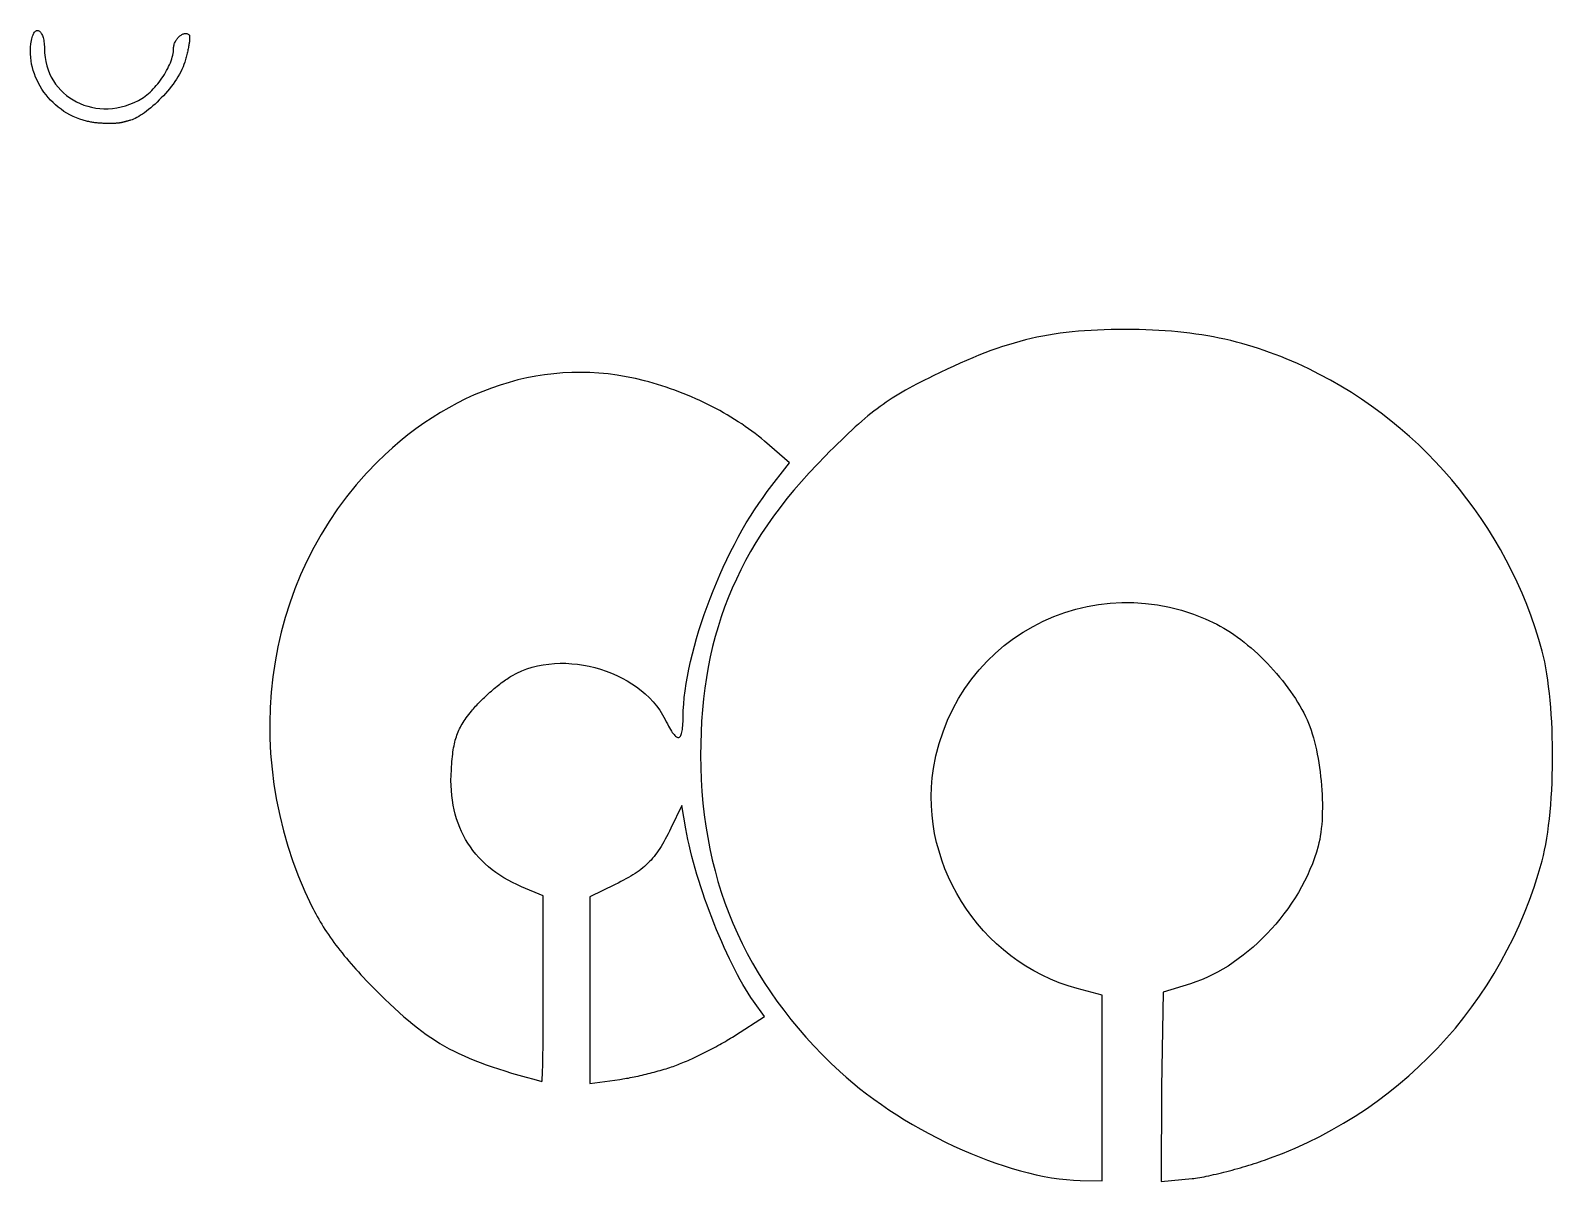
# Model space of a CAD drawing. Extents: x 24.5 to 116.8, y 32.7 to 74.9.
# Drawn here: x 88.13 to 116.82, y 32.7 to 54.41 of the extents above; entities that cross this region are included whole.
import ezdxf

# ---------------------------------------------------------------- set-up
doc = ezdxf.new("R2010")
doc.units = 0
doc.layers.add('LAYER_1', color=7, linetype='CONTINUOUS')

msp = doc.modelspace()

# ---------------------------------------------------------------- linework, layer by layer
at = {"layer": 'LAYER_1', "color": 7}
for p, q in [((88.145, 54.221), (88.151, 54.251)), ((88.151, 54.251), (88.158, 54.278)), ((88.158, 54.278), (88.166, 54.303)), ((88.166, 54.303), (88.174, 54.325)), ((88.174, 54.325), (88.183, 54.344)), ((88.183, 54.344), (88.192, 54.361)), ((88.192, 54.361), (88.201, 54.375)), ((88.201, 54.375), (88.211, 54.387)), ((88.211, 54.387), (88.221, 54.396)), ((88.221, 54.396), (88.232, 54.403)), ((88.232, 54.403), (88.242, 54.408)), ((88.242, 54.408), (88.253, 54.411)), ((88.253, 54.411), (88.263, 54.411)), ((88.263, 54.411), (88.274, 54.409)), ((88.274, 54.409), (88.284, 54.405)), ((88.284, 54.405), (88.295, 54.398)), ((88.295, 54.398), (88.305, 54.39)), ((88.305, 54.39), (88.315, 54.379)), ((88.315, 54.379), (88.324, 54.367)), ((88.324, 54.367), (88.333, 54.352)), ((88.333, 54.352), (88.342, 54.336)), ((88.342, 54.336), (88.35, 54.318)), ((88.35, 54.318), (88.357, 54.297)), ((88.357, 54.297), (88.364, 54.275)), ((88.364, 54.275), (88.37, 54.251)), ((88.37, 54.251), (88.375, 54.226)), ((90.876, 54.233), (90.886, 54.246)), ((90.886, 54.246), (90.896, 54.26)), ((90.896, 54.26), (90.906, 54.272)), ((90.906, 54.272), (90.918, 54.284)), ((90.918, 54.284), (90.929, 54.296)), ((90.929, 54.296), (90.941, 54.306)), ((90.941, 54.306), (90.953, 54.315)), ((90.953, 54.315), (90.965, 54.324)), ((90.965, 54.324), (90.978, 54.332)), ((90.978, 54.332), (90.99, 54.338)), ((90.99, 54.338), (91.003, 54.344)), ((91.003, 54.344), (91.015, 54.348)), ((91.015, 54.348), (91.028, 54.351)), ((91.028, 54.351), (91.04, 54.353)), ((91.04, 54.353), (91.052, 54.354)), ((91.052, 54.354), (91.064, 54.353)), ((91.064, 54.353), (91.075, 54.351)), ((91.075, 54.351), (91.086, 54.348)), ((91.086, 54.348), (91.097, 54.343)), ((91.097, 54.343), (91.107, 54.336)), ((91.107, 54.336), (91.116, 54.328)), ((91.116, 54.328), (91.119, 54.324)), ((91.119, 54.324), (91.121, 54.319)), ((91.121, 54.319), (91.123, 54.313)), ((91.123, 54.313), (91.125, 54.306)), ((91.126, 54.241), (91.124, 54.227)), ((91.125, 54.306), (91.126, 54.298)), ((91.126, 54.298), (91.126, 54.289)), ((91.126, 54.289), (91.127, 54.278)), ((91.127, 54.267), (91.126, 54.255)), ((91.126, 54.255), (91.126, 54.241)), ((91.127, 54.278), (91.127, 54.267)), ((88.125, 54.03), (88.128, 54.094)), ((88.126, 53.967), (88.125, 54.03)), ((88.13, 53.903), (88.126, 53.967)), ((88.128, 54.094), (88.135, 54.158)), ((88.135, 54.158), (88.145, 54.221)), ((88.375, 54.226), (88.38, 54.198)), ((88.38, 54.198), (88.383, 54.169)), ((88.383, 54.169), (88.386, 54.139)), ((88.386, 54.139), (88.388, 54.106)), ((88.388, 54.106), (88.388, 54.072)), ((88.388, 54.072), (88.391, 53.986)), ((88.391, 53.986), (88.4, 53.903)), ((90.808, 53.943), (90.815, 53.976)), ((90.815, 53.976), (90.82, 54.009)), ((90.82, 54.009), (90.823, 54.041)), ((90.823, 54.041), (90.824, 54.072)), ((90.824, 54.072), (90.825, 54.089)), ((90.825, 54.089), (90.827, 54.106)), ((90.827, 54.106), (90.83, 54.123)), ((90.83, 54.123), (90.833, 54.14)), ((90.833, 54.14), (90.838, 54.156)), ((90.838, 54.156), (90.844, 54.172)), ((90.844, 54.172), (90.851, 54.188)), ((90.851, 54.188), (90.859, 54.203)), ((90.859, 54.203), (90.867, 54.218)), ((90.867, 54.218), (90.876, 54.233)), ((91.074, 53.956), (91.068, 53.933)), ((91.079, 53.979), (91.074, 53.956)), ((91.084, 54.001), (91.079, 53.979)), ((91.09, 54.023), (91.084, 54.001)), ((91.094, 54.045), (91.09, 54.023)), ((91.099, 54.066), (91.094, 54.045)), ((91.103, 54.086), (91.099, 54.066)), ((91.107, 54.106), (91.103, 54.086)), ((91.11, 54.126), (91.107, 54.106)), ((91.113, 54.144), (91.11, 54.126)), ((91.116, 54.163), (91.113, 54.144)), ((91.119, 54.18), (91.116, 54.163)), ((91.121, 54.196), (91.119, 54.18)), ((91.123, 54.212), (91.121, 54.196)), ((91.124, 54.227), (91.123, 54.212)), ((88.137, 53.84), (88.13, 53.903)), ((88.148, 53.777), (88.137, 53.84)), ((88.162, 53.714), (88.148, 53.777)), ((88.179, 53.653), (88.162, 53.714)), ((88.4, 53.903), (88.414, 53.822)), ((88.414, 53.822), (88.433, 53.744)), ((88.433, 53.744), (88.457, 53.669)), ((88.457, 53.669), (88.486, 53.597)), ((90.693, 53.654), (90.713, 53.691)), ((90.713, 53.691), (90.731, 53.728)), ((90.731, 53.728), (90.748, 53.764)), ((90.748, 53.764), (90.763, 53.801)), ((90.763, 53.801), (90.777, 53.837)), ((90.777, 53.837), (90.789, 53.873)), ((90.789, 53.873), (90.799, 53.908)), ((90.799, 53.908), (90.808, 53.943)), ((90.981, 53.677), (90.959, 53.63)), ((91.002, 53.723), (90.981, 53.677)), ((91.019, 53.768), (91.002, 53.723)), ((91.034, 53.813), (91.019, 53.768)), ((91.041, 53.837), (91.034, 53.813)), ((91.048, 53.862), (91.041, 53.837)), ((91.055, 53.886), (91.048, 53.862)), ((91.061, 53.909), (91.055, 53.886)), ((91.068, 53.933), (91.061, 53.909)), ((88.2, 53.592), (88.179, 53.653)), ((88.223, 53.532), (88.2, 53.592)), ((88.249, 53.472), (88.223, 53.532)), ((88.278, 53.415), (88.249, 53.472)), ((88.309, 53.358), (88.278, 53.415)), ((88.486, 53.597), (88.519, 53.528)), ((88.519, 53.528), (88.557, 53.462)), ((88.557, 53.462), (88.6, 53.4)), ((88.6, 53.4), (88.646, 53.34)), ((90.497, 53.371), (90.525, 53.404)), ((90.525, 53.404), (90.552, 53.438)), ((90.552, 53.438), (90.578, 53.473)), ((90.578, 53.473), (90.603, 53.508)), ((90.603, 53.508), (90.627, 53.544)), ((90.627, 53.544), (90.65, 53.58)), ((90.65, 53.58), (90.672, 53.617)), ((90.672, 53.617), (90.693, 53.654)), ((90.814, 53.4), (90.78, 53.354)), ((90.846, 53.445), (90.814, 53.4)), ((90.877, 53.491), (90.846, 53.445)), ((90.906, 53.538), (90.877, 53.491)), ((90.934, 53.584), (90.906, 53.538)), ((90.959, 53.63), (90.934, 53.584)), ((88.343, 53.302), (88.309, 53.358)), ((88.38, 53.248), (88.343, 53.302)), ((88.42, 53.196), (88.38, 53.248)), ((88.461, 53.146), (88.42, 53.196)), ((88.505, 53.097), (88.461, 53.146)), ((88.551, 53.05), (88.505, 53.097)), ((88.646, 53.34), (88.696, 53.285)), ((88.696, 53.285), (88.749, 53.233)), ((88.749, 53.233), (88.806, 53.184)), ((88.806, 53.184), (88.866, 53.14)), ((88.866, 53.14), (88.928, 53.1)), ((88.928, 53.1), (88.994, 53.063)), ((90.163, 53.09), (90.195, 53.107)), ((90.195, 53.107), (90.226, 53.126)), ((90.226, 53.126), (90.257, 53.147)), ((90.257, 53.147), (90.289, 53.17)), ((90.289, 53.17), (90.32, 53.195)), ((90.32, 53.195), (90.35, 53.221)), ((90.35, 53.221), (90.381, 53.248)), ((90.381, 53.248), (90.411, 53.277)), ((90.411, 53.277), (90.44, 53.307)), ((90.44, 53.307), (90.469, 53.338)), ((90.469, 53.338), (90.497, 53.371)), ((90.553, 53.099), (90.514, 53.06)), ((90.593, 53.139), (90.553, 53.099)), ((90.632, 53.18), (90.593, 53.139)), ((90.67, 53.222), (90.632, 53.18)), ((90.708, 53.266), (90.67, 53.222)), ((90.744, 53.31), (90.708, 53.266)), ((90.78, 53.354), (90.744, 53.31)), ((88.6, 53.005), (88.551, 53.05)), ((88.65, 52.963), (88.6, 53.005)), ((88.703, 52.923), (88.65, 52.963)), ((88.757, 52.885), (88.703, 52.923)), ((88.813, 52.85), (88.757, 52.885)), ((88.871, 52.817), (88.813, 52.85)), ((88.931, 52.788), (88.871, 52.817)), ((88.994, 53.063), (89.062, 53.031)), ((89.062, 53.031), (89.132, 53.004)), ((89.132, 53.004), (89.205, 52.98)), ((89.205, 52.98), (89.279, 52.962)), ((89.279, 52.962), (89.355, 52.948)), ((89.355, 52.948), (89.433, 52.938)), ((89.433, 52.938), (89.512, 52.934)), ((89.512, 52.934), (89.592, 52.935)), ((89.592, 52.935), (89.672, 52.94)), ((89.672, 52.94), (89.754, 52.952)), ((89.754, 52.952), (89.836, 52.968)), ((89.836, 52.968), (89.918, 52.99)), ((89.918, 52.99), (90, 53.018)), ((90, 53.018), (90.082, 53.051)), ((90.082, 53.051), (90.163, 53.09)), ((90.202, 52.81), (90.167, 52.788)), ((90.239, 52.834), (90.202, 52.81)), ((90.277, 52.86), (90.239, 52.834)), ((90.315, 52.889), (90.277, 52.86)), ((90.354, 52.92), (90.315, 52.889)), ((90.394, 52.952), (90.354, 52.92)), ((90.434, 52.986), (90.394, 52.952)), ((90.474, 53.022), (90.434, 52.986)), ((90.514, 53.06), (90.474, 53.022)), ((88.992, 52.761), (88.931, 52.788)), ((89.054, 52.737), (88.992, 52.761)), ((89.118, 52.717), (89.054, 52.737)), ((89.184, 52.699), (89.118, 52.717)), ((89.184, 52.7), (89.184, 52.7)), ((89.184, 52.7), (89.184, 52.699)), ((89.203, 52.695), (89.184, 52.7)), ((89.223, 52.691), (89.203, 52.695)), ((89.243, 52.687), (89.223, 52.691)), ((89.263, 52.683), (89.243, 52.687)), ((89.283, 52.68), (89.263, 52.683)), ((89.303, 52.677), (89.283, 52.68)), ((89.323, 52.674), (89.303, 52.677)), ((89.342, 52.671), (89.323, 52.674)), ((89.362, 52.669), (89.342, 52.671)), ((89.382, 52.667), (89.362, 52.669)), ((89.401, 52.665), (89.382, 52.667)), ((89.42, 52.663), (89.401, 52.665)), ((89.439, 52.661), (89.42, 52.663)), ((89.458, 52.66), (89.439, 52.661)), ((89.476, 52.659), (89.458, 52.66)), ((89.494, 52.658), (89.476, 52.659)), ((89.512, 52.657), (89.494, 52.658)), ((89.529, 52.656), (89.512, 52.657)), ((89.545, 52.656), (89.529, 52.656)), ((89.562, 52.655), (89.545, 52.656)), ((89.577, 52.655), (89.562, 52.655)), ((89.593, 52.655), (89.577, 52.655)), ((89.607, 52.655), (89.593, 52.655)), ((89.621, 52.655), (89.607, 52.655)), ((89.634, 52.655), (89.621, 52.655)), ((89.647, 52.655), (89.634, 52.655)), ((89.659, 52.655), (89.647, 52.655)), ((89.67, 52.655), (89.659, 52.655)), ((89.68, 52.656), (89.67, 52.655)), ((89.69, 52.656), (89.68, 52.656)), ((89.698, 52.657), (89.69, 52.656)), ((89.713, 52.658), (89.698, 52.657)), ((89.726, 52.658), (89.713, 52.658)), ((89.739, 52.659), (89.726, 52.658)), ((89.751, 52.661), (89.739, 52.659)), ((89.763, 52.662), (89.751, 52.661)), ((89.774, 52.663), (89.763, 52.662)), ((89.785, 52.664), (89.774, 52.663)), ((89.795, 52.665), (89.785, 52.664)), ((89.805, 52.667), (89.795, 52.665)), ((89.815, 52.668), (89.805, 52.667)), ((89.824, 52.67), (89.815, 52.668)), ((89.833, 52.671), (89.824, 52.67)), ((89.841, 52.673), (89.833, 52.671)), ((89.85, 52.675), (89.841, 52.673)), ((89.858, 52.677), (89.85, 52.675)), ((89.867, 52.678), (89.858, 52.677)), ((89.875, 52.68), (89.867, 52.678)), ((89.883, 52.682), (89.875, 52.68)), ((89.892, 52.685), (89.883, 52.682)), ((89.9, 52.687), (89.892, 52.685)), ((89.909, 52.689), (89.9, 52.687)), ((89.917, 52.691), (89.909, 52.689)), ((89.927, 52.694), (89.917, 52.691)), ((89.936, 52.697), (89.927, 52.694)), ((89.945, 52.699), (89.936, 52.697)), ((89.955, 52.702), (89.945, 52.699)), ((89.966, 52.705), (89.955, 52.702)), ((89.977, 52.708), (89.966, 52.705)), ((89.988, 52.711), (89.977, 52.708)), ((90, 52.714), (89.988, 52.711)), ((90.012, 52.718), (90, 52.714)), ((90.04, 52.726), (90.012, 52.718)), ((90.069, 52.737), (90.04, 52.726)), ((90.1, 52.751), (90.069, 52.737)), ((90.133, 52.768), (90.1, 52.751)), ((90.167, 52.788), (90.133, 52.768))]:
    msp.add_line(p, q, dxfattribs=at)
at = {"layer": 'LAYER_1', "color": 4}
for p, q in [((106.671, 48.516), (106.563, 48.483)), ((106.779, 48.546), (106.671, 48.516)), ((106.886, 48.574), (106.779, 48.546)), ((106.994, 48.6), (106.886, 48.574)), ((107.101, 48.624), (106.994, 48.6)), ((107.21, 48.646), (107.101, 48.624)), ((107.319, 48.666), (107.21, 48.646)), ((107.428, 48.684), (107.319, 48.666)), ((107.539, 48.7), (107.428, 48.684)), ((107.652, 48.714), (107.539, 48.7)), ((107.766, 48.727), (107.652, 48.714)), ((107.882, 48.738), (107.766, 48.727)), ((108, 48.747), (107.882, 48.738)), ((108.121, 48.754), (108, 48.747)), ((108.244, 48.761), (108.121, 48.754)), ((108.37, 48.765), (108.244, 48.761)), ((108.5, 48.769), (108.37, 48.765)), ((108.632, 48.77), (108.5, 48.769)), ((108.768, 48.771), (108.632, 48.77)), ((108.899, 48.771), (108.768, 48.771)), ((109.027, 48.769), (108.899, 48.771)), ((109.153, 48.765), (109.027, 48.769)), ((109.278, 48.76), (109.153, 48.765)), ((109.4, 48.754), (109.278, 48.76)), ((109.52, 48.747), (109.4, 48.754)), ((109.639, 48.737), (109.52, 48.747)), ((109.756, 48.727), (109.639, 48.737)), ((109.872, 48.715), (109.756, 48.727)), ((109.986, 48.701), (109.872, 48.715)), ((110.099, 48.686), (109.986, 48.701)), ((110.211, 48.669), (110.099, 48.686)), ((110.322, 48.651), (110.211, 48.669)), ((110.431, 48.631), (110.322, 48.651)), ((110.54, 48.61), (110.431, 48.631)), ((110.647, 48.587), (110.54, 48.61)), ((110.754, 48.562), (110.647, 48.587)), ((110.861, 48.535), (110.754, 48.562)), ((110.966, 48.507), (110.861, 48.535)), ((111.071, 48.477), (110.966, 48.507)), ((105.893, 48.238), (105.775, 48.188)), ((106.008, 48.285), (105.893, 48.238)), ((106.122, 48.33), (106.008, 48.285)), ((106.234, 48.372), (106.122, 48.33)), ((106.345, 48.411), (106.234, 48.372)), ((106.455, 48.449), (106.345, 48.411)), ((106.563, 48.483), (106.455, 48.449)), ((111.176, 48.445), (111.071, 48.477)), ((111.281, 48.412), (111.176, 48.445)), ((111.385, 48.377), (111.281, 48.412)), ((111.489, 48.34), (111.385, 48.377)), ((111.594, 48.301), (111.489, 48.34)), ((111.698, 48.26), (111.594, 48.301)), ((111.803, 48.218), (111.698, 48.26)), ((111.907, 48.173), (111.803, 48.218)), ((97.99, 47.937), (97.82, 47.917)), ((98.16, 47.952), (97.99, 47.937)), ((98.331, 47.96), (98.16, 47.952)), ((98.502, 47.962), (98.331, 47.96)), ((98.673, 47.958), (98.502, 47.962)), ((98.844, 47.948), (98.673, 47.958)), ((99.016, 47.932), (98.844, 47.948)), ((99.187, 47.91), (99.016, 47.932)), ((105.279, 47.961), (105.147, 47.897)), ((105.407, 48.022), (105.279, 47.961)), ((105.533, 48.08), (105.407, 48.022)), ((105.655, 48.135), (105.533, 48.08)), ((105.775, 48.188), (105.655, 48.135)), ((112.013, 48.127), (111.907, 48.173)), ((112.118, 48.078), (112.013, 48.127)), ((112.225, 48.028), (112.118, 48.078)), ((112.431, 47.925), (112.225, 48.028)), ((112.633, 47.817), (112.431, 47.925)), ((96.817, 47.667), (96.653, 47.605)), ((96.982, 47.724), (96.817, 47.667)), ((97.148, 47.774), (96.982, 47.724)), ((97.315, 47.819), (97.148, 47.774)), ((97.482, 47.857), (97.315, 47.819)), ((97.651, 47.89), (97.482, 47.857)), ((97.82, 47.917), (97.651, 47.89)), ((99.359, 47.881), (99.187, 47.91)), ((99.53, 47.846), (99.359, 47.881)), ((99.701, 47.804), (99.53, 47.846)), ((99.783, 47.782), (99.701, 47.804)), ((99.865, 47.759), (99.783, 47.782)), ((99.947, 47.735), (99.865, 47.759)), ((100.029, 47.709), (99.947, 47.735)), ((100.11, 47.682), (100.029, 47.709)), ((100.191, 47.654), (100.11, 47.682)), ((100.272, 47.625), (100.191, 47.654)), ((104.691, 47.662), (104.624, 47.625)), ((104.76, 47.7), (104.691, 47.662)), ((104.832, 47.738), (104.76, 47.7)), ((104.906, 47.776), (104.832, 47.738)), ((104.983, 47.815), (104.906, 47.776)), ((105.064, 47.856), (104.983, 47.815)), ((105.147, 47.897), (105.064, 47.856)), ((112.833, 47.702), (112.633, 47.817)), ((113.029, 47.583), (112.833, 47.702)), ((96.169, 47.383), (96.011, 47.297)), ((96.329, 47.462), (96.169, 47.383)), ((96.491, 47.537), (96.329, 47.462)), ((96.653, 47.605), (96.491, 47.537)), ((100.352, 47.595), (100.272, 47.625)), ((100.432, 47.564), (100.352, 47.595)), ((100.511, 47.532), (100.432, 47.564)), ((100.59, 47.499), (100.511, 47.532)), ((100.668, 47.465), (100.59, 47.499)), ((100.745, 47.43), (100.668, 47.465)), ((100.822, 47.394), (100.745, 47.43)), ((100.898, 47.357), (100.822, 47.394)), ((100.973, 47.319), (100.898, 47.357)), ((104.2, 47.358), (104.143, 47.317)), ((104.257, 47.398), (104.2, 47.358)), ((104.315, 47.437), (104.257, 47.398)), ((104.374, 47.475), (104.315, 47.437)), ((104.435, 47.513), (104.374, 47.475)), ((104.496, 47.551), (104.435, 47.513)), ((104.559, 47.588), (104.496, 47.551)), ((104.624, 47.625), (104.559, 47.588)), ((113.221, 47.458), (113.029, 47.583)), ((113.409, 47.327), (113.221, 47.458)), ((95.699, 47.108), (95.545, 47.005)), ((95.854, 47.205), (95.699, 47.108)), ((96.011, 47.297), (95.854, 47.205)), ((101.047, 47.281), (100.973, 47.319)), ((101.12, 47.242), (101.047, 47.281)), ((101.192, 47.201), (101.12, 47.242)), ((101.263, 47.16), (101.192, 47.201)), ((101.333, 47.119), (101.263, 47.16)), ((101.402, 47.076), (101.333, 47.119)), ((101.47, 47.033), (101.402, 47.076)), ((103.857, 47.091), (103.798, 47.041)), ((103.915, 47.14), (103.857, 47.091)), ((103.972, 47.187), (103.915, 47.14)), ((104.029, 47.232), (103.972, 47.187)), ((104.086, 47.275), (104.029, 47.232)), ((104.143, 47.317), (104.086, 47.275)), ((113.594, 47.192), (113.409, 47.327)), ((113.775, 47.051), (113.594, 47.192)), ((95.243, 46.782), (95.095, 46.663)), ((95.393, 46.897), (95.243, 46.782)), ((95.545, 47.005), (95.393, 46.897)), ((101.536, 46.99), (101.47, 47.033)), ((101.602, 46.945), (101.536, 46.99)), ((101.666, 46.9), (101.602, 46.945)), ((101.728, 46.855), (101.666, 46.9)), ((101.789, 46.808), (101.728, 46.855)), ((101.849, 46.762), (101.789, 46.808)), ((103.549, 46.815), (103.483, 46.752)), ((103.614, 46.875), (103.549, 46.815)), ((103.676, 46.933), (103.614, 46.875)), ((103.738, 46.988), (103.676, 46.933)), ((103.798, 47.041), (103.738, 46.988)), ((113.951, 46.906), (113.775, 47.051)), ((114.124, 46.756), (113.951, 46.906)), ((94.949, 46.537), (94.805, 46.406)), ((95.095, 46.663), (94.949, 46.537)), ((101.907, 46.714), (101.849, 46.762)), ((101.963, 46.667), (101.907, 46.714)), ((102.436, 46.259), (101.963, 46.667)), ((103.269, 46.544), (103.193, 46.468)), ((103.343, 46.617), (103.269, 46.544)), ((103.414, 46.686), (103.343, 46.617)), ((103.483, 46.752), (103.414, 46.686)), ((114.293, 46.601), (114.124, 46.756)), ((114.457, 46.441), (114.293, 46.601)), ((94.664, 46.269), (94.461, 46.06)), ((94.805, 46.406), (94.664, 46.269)), ((102.018, 45.715), (102.436, 46.259)), ((102.956, 46.228), (102.806, 46.067)), ((103.113, 46.388), (102.956, 46.228)), ((103.193, 46.468), (103.113, 46.388)), ((114.616, 46.278), (114.457, 46.441)), ((114.772, 46.109), (114.616, 46.278)), ((94.461, 46.06), (94.269, 45.842)), ((102.806, 46.067), (102.66, 45.905)), ((114.922, 45.937), (114.772, 46.109)), ((115.068, 45.76), (114.922, 45.937)), ((94.269, 45.842), (94.087, 45.618)), ((101.937, 45.606), (102.018, 45.715)), ((102.521, 45.743), (102.388, 45.581)), ((102.66, 45.905), (102.521, 45.743)), ((115.209, 45.58), (115.068, 45.76)), ((93.916, 45.387), (93.755, 45.15)), ((94.087, 45.618), (93.916, 45.387)), ((101.698, 45.25), (101.777, 45.373)), ((101.777, 45.373), (101.856, 45.492)), ((101.856, 45.492), (101.937, 45.606)), ((102.26, 45.417), (102.137, 45.253)), ((102.388, 45.581), (102.26, 45.417)), ((115.345, 45.396), (115.209, 45.58)), ((115.477, 45.208), (115.345, 45.396)), ((93.755, 45.15), (93.605, 44.907)), ((101.544, 44.991), (101.621, 45.123)), ((101.621, 45.123), (101.698, 45.25)), ((102.02, 45.087), (101.909, 44.921)), ((102.137, 45.253), (102.02, 45.087)), ((115.603, 45.016), (115.477, 45.208)), ((93.605, 44.907), (93.466, 44.658)), ((101.397, 44.719), (101.47, 44.857)), ((101.47, 44.857), (101.544, 44.991)), ((101.909, 44.921), (101.803, 44.753)), ((115.724, 44.821), (115.603, 45.016)), ((115.839, 44.622), (115.724, 44.821)), ((93.466, 44.658), (93.337, 44.403)), ((101.255, 44.436), (101.325, 44.578)), ((101.325, 44.578), (101.397, 44.719)), ((101.703, 44.583), (101.608, 44.413)), ((101.803, 44.753), (101.703, 44.583)), ((115.95, 44.421), (115.839, 44.622)), ((93.337, 44.403), (93.218, 44.144)), ((101.122, 44.144), (101.188, 44.29)), ((101.188, 44.29), (101.255, 44.436)), ((101.518, 44.24), (101.434, 44.066)), ((101.608, 44.413), (101.518, 44.24)), ((116.054, 44.216), (115.95, 44.421)), ((116.154, 44.008), (116.054, 44.216)), ((93.218, 44.144), (93.111, 43.88)), ((100.997, 43.846), (101.058, 43.995)), ((101.058, 43.995), (101.122, 44.144)), ((101.434, 44.066), (101.354, 43.891)), ((116.247, 43.797), (116.154, 44.008)), ((93.111, 43.88), (93.014, 43.612)), ((100.882, 43.546), (100.938, 43.696)), ((100.938, 43.696), (100.997, 43.846)), ((101.28, 43.713), (101.211, 43.533)), ((101.354, 43.891), (101.28, 43.713)), ((108.482, 43.612), (108.704, 43.624)), ((108.704, 43.624), (108.927, 43.622)), ((108.927, 43.622), (109.151, 43.607)), ((116.335, 43.583), (116.247, 43.797)), ((92.929, 43.34), (92.854, 43.064)), ((93.014, 43.612), (92.929, 43.34)), ((100.778, 43.245), (100.828, 43.395)), ((100.828, 43.395), (100.882, 43.546)), ((101.148, 43.351), (101.089, 43.167)), ((101.211, 43.533), (101.148, 43.351)), ((107.221, 43.272), (107.421, 43.359)), ((107.421, 43.359), (107.625, 43.435)), ((107.625, 43.435), (107.834, 43.498)), ((107.834, 43.498), (108.047, 43.549)), ((108.047, 43.549), (108.263, 43.587)), ((108.263, 43.587), (108.482, 43.612)), ((109.151, 43.607), (109.376, 43.578)), ((109.376, 43.578), (109.602, 43.534)), ((109.602, 43.534), (109.827, 43.476)), ((109.827, 43.476), (110.051, 43.403)), ((110.051, 43.403), (110.274, 43.315)), ((116.417, 43.367), (116.335, 43.583)), ((116.493, 43.148), (116.417, 43.367)), ((92.854, 43.064), (92.79, 42.786)), ((100.685, 42.947), (100.73, 43.095)), ((100.73, 43.095), (100.778, 43.245)), ((101.089, 43.167), (101.035, 42.98)), ((106.659, 42.942), (106.84, 43.063)), ((106.84, 43.063), (107.028, 43.173)), ((107.028, 43.173), (107.221, 43.272)), ((110.274, 43.315), (110.494, 43.212)), ((110.494, 43.212), (110.558, 43.178)), ((110.558, 43.178), (110.622, 43.142)), ((110.622, 43.142), (110.686, 43.103)), ((110.686, 43.103), (110.751, 43.062)), ((110.751, 43.062), (110.816, 43.018)), ((116.563, 42.927), (116.493, 43.148)), ((92.79, 42.786), (92.737, 42.504)), ((100.605, 42.653), (100.643, 42.799)), ((100.643, 42.799), (100.685, 42.947)), ((100.986, 42.791), (100.942, 42.599)), ((101.035, 42.98), (100.986, 42.791)), ((106.319, 42.668), (106.485, 42.811)), ((106.485, 42.811), (106.659, 42.942)), ((110.816, 43.018), (110.88, 42.972)), ((110.88, 42.972), (110.945, 42.924)), ((110.945, 42.924), (111.01, 42.873)), ((111.01, 42.873), (111.074, 42.821)), ((111.074, 42.821), (111.138, 42.767)), ((111.138, 42.767), (111.201, 42.711)), ((116.627, 42.703), (116.563, 42.927)), ((92.737, 42.504), (92.695, 42.22)), ((97.897, 42.463), (98.004, 42.473)), ((98.004, 42.473), (98.112, 42.477)), ((98.112, 42.477), (98.221, 42.476)), ((98.221, 42.476), (98.331, 42.469)), ((100.539, 42.368), (100.57, 42.509)), ((100.57, 42.509), (100.605, 42.653)), ((100.942, 42.599), (100.903, 42.405)), ((106.012, 42.354), (106.161, 42.516)), ((106.161, 42.516), (106.319, 42.668)), ((111.201, 42.711), (111.264, 42.653)), ((111.264, 42.653), (111.326, 42.594)), ((111.326, 42.594), (111.387, 42.534)), ((111.387, 42.534), (111.447, 42.472)), ((111.447, 42.472), (111.506, 42.41)), ((116.651, 42.606), (116.627, 42.703)), ((116.674, 42.502), (116.651, 42.606)), ((116.695, 42.394), (116.674, 42.502)), ((92.695, 42.22), (92.664, 41.933)), ((97.106, 42.18), (97.131, 42.197)), ((97.131, 42.197), (97.156, 42.213)), ((97.156, 42.213), (97.179, 42.228)), ((97.179, 42.228), (97.202, 42.241)), ((97.202, 42.241), (97.293, 42.291)), ((97.293, 42.291), (97.387, 42.334)), ((97.387, 42.334), (97.484, 42.371)), ((97.484, 42.371), (97.584, 42.403)), ((97.584, 42.403), (97.686, 42.428)), ((97.686, 42.428), (97.791, 42.449)), ((97.791, 42.449), (97.897, 42.463)), ((98.331, 42.469), (98.44, 42.458)), ((98.44, 42.458), (98.55, 42.442)), ((98.55, 42.442), (98.658, 42.421)), ((98.658, 42.421), (98.766, 42.395)), ((98.766, 42.395), (98.872, 42.365)), ((98.872, 42.365), (98.977, 42.33)), ((98.977, 42.33), (99.08, 42.29)), ((99.08, 42.29), (99.181, 42.247)), ((99.181, 42.247), (99.279, 42.199)), ((99.279, 42.199), (99.374, 42.146)), ((100.488, 42.093), (100.511, 42.229)), ((100.511, 42.229), (100.539, 42.368)), ((100.869, 42.207), (100.84, 42.007)), ((100.903, 42.405), (100.869, 42.207)), ((105.872, 42.182), (106.012, 42.354)), ((111.506, 42.41), (111.564, 42.346)), ((111.564, 42.346), (111.621, 42.281)), ((111.621, 42.281), (111.677, 42.215)), ((111.677, 42.215), (111.73, 42.149)), ((116.715, 42.279), (116.695, 42.394)), ((116.733, 42.16), (116.715, 42.279)), ((92.664, 41.933), (92.645, 41.645)), ((96.735, 41.882), (96.762, 41.906)), ((96.762, 41.906), (96.788, 41.93)), ((96.788, 41.93), (96.815, 41.953)), ((96.815, 41.953), (96.842, 41.977)), ((96.842, 41.977), (96.869, 41.999)), ((96.869, 41.999), (96.896, 42.022)), ((96.896, 42.022), (96.923, 42.043)), ((96.923, 42.043), (96.95, 42.065)), ((96.95, 42.065), (96.976, 42.086)), ((96.976, 42.086), (97.003, 42.106)), ((97.003, 42.106), (97.029, 42.126)), ((97.029, 42.126), (97.055, 42.145)), ((97.055, 42.145), (97.081, 42.163)), ((97.081, 42.163), (97.106, 42.18)), ((99.374, 42.146), (99.466, 42.09)), ((99.466, 42.09), (99.554, 42.03)), ((99.554, 42.03), (99.638, 41.966)), ((99.638, 41.966), (99.718, 41.898)), ((100.452, 41.831), (100.468, 41.96)), ((100.468, 41.96), (100.488, 42.093)), ((100.84, 42.007), (100.815, 41.804)), ((105.622, 41.81), (105.742, 42)), ((105.742, 42), (105.872, 42.182)), ((111.73, 42.149), (111.783, 42.082)), ((111.783, 42.082), (111.833, 42.015)), ((111.833, 42.015), (111.882, 41.947)), ((111.882, 41.947), (111.929, 41.88)), ((116.749, 42.037), (116.733, 42.16)), ((116.764, 41.91), (116.749, 42.037)), ((116.777, 41.779), (116.764, 41.91)), ((92.645, 41.645), (92.637, 41.355)), ((96.458, 41.597), (96.477, 41.62)), ((96.477, 41.62), (96.497, 41.643)), ((96.497, 41.643), (96.518, 41.666)), ((96.518, 41.666), (96.54, 41.69)), ((96.54, 41.69), (96.562, 41.713)), ((96.562, 41.713), (96.585, 41.738)), ((96.585, 41.738), (96.609, 41.762)), ((96.609, 41.762), (96.633, 41.786)), ((96.633, 41.786), (96.658, 41.81)), ((96.658, 41.81), (96.683, 41.834)), ((96.683, 41.834), (96.709, 41.858)), ((96.709, 41.858), (96.735, 41.882)), ((99.718, 41.898), (99.794, 41.826)), ((99.794, 41.826), (99.864, 41.751)), ((99.864, 41.751), (99.929, 41.673)), ((99.929, 41.673), (99.989, 41.591)), ((100.433, 41.585), (100.441, 41.706)), ((100.441, 41.706), (100.452, 41.831)), ((100.815, 41.804), (100.795, 41.598)), ((105.513, 41.611), (105.622, 41.81)), ((111.929, 41.88), (111.974, 41.812)), ((111.974, 41.812), (112.017, 41.744)), ((112.017, 41.744), (112.058, 41.676)), ((112.058, 41.676), (112.096, 41.608)), ((116.789, 41.645), (116.777, 41.779)), ((116.798, 41.508), (116.789, 41.645)), ((92.637, 41.355), (92.64, 41.065)), ((96.248, 41.301), (96.265, 41.33)), ((96.265, 41.33), (96.282, 41.359)), ((96.282, 41.359), (96.301, 41.389)), ((96.301, 41.389), (96.321, 41.418)), ((96.321, 41.418), (96.343, 41.448)), ((96.343, 41.448), (96.365, 41.479)), ((96.365, 41.479), (96.388, 41.51)), ((96.388, 41.51), (96.413, 41.542)), ((96.413, 41.542), (96.439, 41.574)), ((96.439, 41.574), (96.458, 41.597)), ((99.989, 41.591), (100.043, 41.505)), ((100.043, 41.505), (100.09, 41.417)), ((100.09, 41.417), (100.112, 41.373)), ((100.112, 41.373), (100.133, 41.332)), ((100.133, 41.332), (100.154, 41.294)), ((100.424, 41.298), (100.427, 41.336)), ((100.427, 41.336), (100.429, 41.377)), ((100.429, 41.377), (100.43, 41.422)), ((100.43, 41.422), (100.431, 41.469)), ((100.431, 41.469), (100.433, 41.585)), ((100.779, 41.388), (100.768, 41.175)), ((100.795, 41.598), (100.779, 41.388)), ((105.331, 41.187), (105.416, 41.403)), ((105.416, 41.403), (105.513, 41.611)), ((112.096, 41.608), (112.132, 41.541)), ((112.132, 41.541), (112.165, 41.474)), ((112.165, 41.474), (112.195, 41.408)), ((112.195, 41.408), (112.221, 41.347)), ((112.221, 41.347), (112.246, 41.282)), ((116.806, 41.37), (116.798, 41.508)), ((116.813, 41.229), (116.806, 41.37)), ((92.64, 41.065), (92.654, 40.773)), ((96.135, 41.025), (96.145, 41.058)), ((96.145, 41.058), (96.155, 41.09)), ((96.155, 41.09), (96.166, 41.122)), ((96.166, 41.122), (96.177, 41.153)), ((96.177, 41.153), (96.19, 41.183)), ((96.19, 41.183), (96.203, 41.213)), ((96.203, 41.213), (96.217, 41.242)), ((96.217, 41.242), (96.232, 41.272)), ((96.232, 41.272), (96.248, 41.301)), ((100.154, 41.294), (100.173, 41.26)), ((100.173, 41.26), (100.192, 41.228)), ((100.192, 41.228), (100.21, 41.199)), ((100.21, 41.199), (100.227, 41.174)), ((100.227, 41.174), (100.244, 41.151)), ((100.244, 41.151), (100.26, 41.132)), ((100.26, 41.132), (100.275, 41.115)), ((100.275, 41.115), (100.29, 41.102)), ((100.29, 41.102), (100.303, 41.091)), ((100.303, 41.091), (100.316, 41.084)), ((100.316, 41.084), (100.329, 41.08)), ((100.329, 41.08), (100.34, 41.078)), ((100.34, 41.078), (100.351, 41.08)), ((100.351, 41.08), (100.361, 41.085)), ((100.361, 41.085), (100.371, 41.092)), ((100.371, 41.092), (100.379, 41.103)), ((100.379, 41.103), (100.387, 41.117)), ((100.387, 41.117), (100.395, 41.134)), ((100.395, 41.134), (100.401, 41.153)), ((100.401, 41.153), (100.407, 41.176)), ((100.407, 41.176), (100.413, 41.202)), ((100.413, 41.202), (100.417, 41.231)), ((100.417, 41.231), (100.421, 41.263)), ((100.421, 41.263), (100.424, 41.298)), ((100.768, 41.175), (100.762, 40.958)), ((105.258, 40.962), (105.331, 41.187)), ((112.246, 41.282), (112.269, 41.215)), ((112.269, 41.215), (112.292, 41.145)), ((112.292, 41.145), (112.313, 41.073)), ((112.313, 41.073), (112.333, 40.998)), ((116.818, 41.086), (116.813, 41.229)), ((116.821, 40.943), (116.818, 41.086)), ((92.654, 40.773), (92.68, 40.481)), ((96.081, 40.716), (96.086, 40.76)), ((96.086, 40.76), (96.092, 40.802)), ((96.092, 40.802), (96.098, 40.843)), ((96.098, 40.843), (96.104, 40.882)), ((96.104, 40.882), (96.111, 40.919)), ((96.111, 40.919), (96.119, 40.956)), ((96.119, 40.956), (96.127, 40.991)), ((96.127, 40.991), (96.135, 41.025)), ((100.762, 40.958), (100.76, 40.738)), ((105.198, 40.73), (105.258, 40.962)), ((112.333, 40.998), (112.352, 40.921)), ((112.352, 40.921), (112.37, 40.843)), ((112.37, 40.843), (112.386, 40.762)), ((112.386, 40.762), (112.402, 40.681)), ((116.823, 40.799), (116.821, 40.943)), ((116.823, 40.655), (116.823, 40.799)), ((92.68, 40.481), (92.717, 40.189)), ((96.056, 40.368), (96.061, 40.468)), ((96.061, 40.468), (96.064, 40.522)), ((96.064, 40.522), (96.068, 40.574)), ((96.068, 40.574), (96.072, 40.623)), ((96.072, 40.623), (96.077, 40.671)), ((96.077, 40.671), (96.081, 40.716)), ((100.76, 40.738), (100.763, 40.509)), ((100.763, 40.509), (100.771, 40.282)), ((105.128, 40.315), (105.152, 40.491)), ((105.152, 40.491), (105.198, 40.73)), ((112.402, 40.681), (112.416, 40.598)), ((112.416, 40.598), (112.428, 40.514)), ((112.428, 40.514), (112.44, 40.429)), ((116.818, 40.368), (116.821, 40.511)), ((116.821, 40.511), (116.823, 40.655)), ((92.717, 40.189), (92.765, 39.898)), ((96.054, 40.269), (96.056, 40.368)), ((96.056, 40.172), (96.054, 40.269)), ((100.771, 40.282), (100.785, 40.058)), ((105.114, 40.138), (105.128, 40.315)), ((112.44, 40.429), (112.45, 40.344)), ((112.45, 40.344), (112.459, 40.258)), ((112.459, 40.258), (112.466, 40.172)), ((116.806, 40.085), (116.813, 40.226)), ((116.813, 40.226), (116.818, 40.368)), ((92.765, 39.898), (92.825, 39.606)), ((96.061, 40.077), (96.056, 40.172)), ((96.07, 39.984), (96.061, 40.077)), ((96.081, 39.893), (96.07, 39.984)), ((96.096, 39.803), (96.081, 39.893)), ((100.785, 40.058), (100.804, 39.837)), ((105.108, 39.962), (105.114, 40.138)), ((105.112, 39.787), (105.108, 39.962)), ((112.466, 40.172), (112.473, 40.087)), ((112.473, 40.087), (112.477, 40.002)), ((112.477, 40.002), (112.481, 39.917)), ((112.481, 39.917), (112.483, 39.833)), ((116.788, 39.81), (116.798, 39.946)), ((116.798, 39.946), (116.806, 40.085)), ((92.825, 39.606), (92.897, 39.316)), ((96.114, 39.715), (96.096, 39.803)), ((96.135, 39.629), (96.114, 39.715)), ((96.159, 39.545), (96.135, 39.629)), ((100.409, 39.795), (100.2, 39.366)), ((100.483, 39.356), (100.409, 39.795)), ((100.804, 39.837), (100.829, 39.618)), ((100.829, 39.618), (100.858, 39.403)), ((105.124, 39.613), (105.112, 39.787)), ((105.144, 39.44), (105.124, 39.613)), ((112.482, 39.669), (112.48, 39.589)), ((112.483, 39.751), (112.482, 39.669)), ((112.483, 39.833), (112.483, 39.751)), ((116.763, 39.545), (116.777, 39.676)), ((116.777, 39.676), (116.788, 39.81)), ((92.897, 39.316), (92.98, 39.028)), ((96.187, 39.463), (96.159, 39.545)), ((96.218, 39.383), (96.187, 39.463)), ((96.252, 39.305), (96.218, 39.383)), ((100.2, 39.366), (100.173, 39.311)), ((100.501, 39.257), (100.483, 39.356)), ((100.858, 39.403), (100.894, 39.189)), ((105.173, 39.268), (105.144, 39.44)), ((112.463, 39.36), (112.454, 39.288)), ((112.47, 39.434), (112.463, 39.36)), ((112.476, 39.511), (112.47, 39.434)), ((112.48, 39.589), (112.476, 39.511)), ((116.732, 39.295), (116.749, 39.418)), ((116.749, 39.418), (116.763, 39.545)), ((96.289, 39.229), (96.252, 39.305)), ((96.329, 39.155), (96.289, 39.229)), ((96.372, 39.083), (96.329, 39.155)), ((96.419, 39.013), (96.372, 39.083)), ((100.042, 39.067), (100.016, 39.024)), ((100.068, 39.112), (100.042, 39.067)), ((100.094, 39.158), (100.068, 39.112)), ((100.12, 39.207), (100.094, 39.158)), ((100.146, 39.258), (100.12, 39.207)), ((100.173, 39.311), (100.146, 39.258)), ((100.521, 39.155), (100.501, 39.257)), ((100.544, 39.05), (100.521, 39.155)), ((100.569, 38.942), (100.544, 39.05)), ((100.894, 39.189), (100.934, 38.978)), ((105.21, 39.099), (105.173, 39.268)), ((105.255, 38.931), (105.21, 39.099)), ((112.419, 39.088), (112.404, 39.027)), ((112.432, 39.151), (112.419, 39.088)), ((112.444, 39.218), (112.432, 39.151)), ((112.454, 39.288), (112.444, 39.218)), ((116.673, 38.953), (116.694, 39.062)), ((116.694, 39.062), (116.714, 39.176)), ((116.714, 39.176), (116.732, 39.295)), ((92.98, 39.028), (93.075, 38.741)), ((96.468, 38.945), (96.419, 39.013)), ((96.52, 38.88), (96.468, 38.945)), ((96.576, 38.816), (96.52, 38.88)), ((96.635, 38.755), (96.576, 38.816)), ((96.696, 38.695), (96.635, 38.755)), ((99.826, 38.767), (99.796, 38.736)), ((99.854, 38.8), (99.826, 38.767)), ((99.882, 38.834), (99.854, 38.8)), ((99.91, 38.869), (99.882, 38.834)), ((99.937, 38.905), (99.91, 38.869)), ((99.963, 38.943), (99.937, 38.905)), ((99.99, 38.983), (99.963, 38.943)), ((100.016, 39.024), (99.99, 38.983)), ((100.596, 38.833), (100.569, 38.942)), ((100.626, 38.721), (100.596, 38.833)), ((100.934, 38.978), (100.98, 38.77)), ((100.98, 38.77), (101.032, 38.565)), ((105.307, 38.766), (105.255, 38.931)), ((105.367, 38.603), (105.307, 38.766)), ((112.335, 38.805), (112.294, 38.695)), ((112.371, 38.916), (112.335, 38.805)), ((112.404, 39.027), (112.371, 38.916)), ((116.553, 38.502), (116.626, 38.753)), ((116.626, 38.753), (116.65, 38.85)), ((116.65, 38.85), (116.673, 38.953)), ((93.075, 38.741), (93.182, 38.455)), ((93.182, 38.455), (93.301, 38.173)), ((96.761, 38.638), (96.696, 38.695)), ((96.829, 38.583), (96.761, 38.638)), ((96.899, 38.531), (96.829, 38.583)), ((96.973, 38.48), (96.899, 38.531)), ((97.05, 38.432), (96.973, 38.48)), ((99.442, 38.461), (99.398, 38.436)), ((99.484, 38.486), (99.442, 38.461)), ((99.524, 38.512), (99.484, 38.486)), ((99.562, 38.538), (99.524, 38.512)), ((99.599, 38.565), (99.562, 38.538)), ((99.635, 38.591), (99.599, 38.565)), ((99.669, 38.619), (99.635, 38.591)), ((99.703, 38.647), (99.669, 38.619)), ((99.735, 38.676), (99.703, 38.647)), ((99.766, 38.705), (99.735, 38.676)), ((99.796, 38.736), (99.766, 38.705)), ((100.657, 38.609), (100.626, 38.721)), ((100.691, 38.494), (100.657, 38.609)), ((100.726, 38.379), (100.691, 38.494)), ((101.032, 38.565), (101.088, 38.361)), ((105.434, 38.443), (105.367, 38.603)), ((112.2, 38.476), (112.147, 38.368)), ((112.249, 38.585), (112.2, 38.476)), ((112.294, 38.695), (112.249, 38.585)), ((116.474, 38.254), (116.553, 38.502)), ((93.301, 38.173), (93.431, 37.893)), ((97.129, 38.386), (97.05, 38.432)), ((97.212, 38.343), (97.129, 38.386)), ((97.297, 38.302), (97.212, 38.343)), ((97.385, 38.263), (97.297, 38.302)), ((97.795, 38.092), (97.385, 38.263)), ((99.152, 38.307), (98.673, 38.075)), ((99.206, 38.333), (99.152, 38.307)), ((99.257, 38.359), (99.206, 38.333)), ((99.306, 38.385), (99.257, 38.359)), ((99.353, 38.41), (99.306, 38.385)), ((99.398, 38.436), (99.353, 38.41)), ((100.763, 38.263), (100.726, 38.379)), ((100.802, 38.146), (100.763, 38.263)), ((101.088, 38.361), (101.151, 38.161)), ((105.509, 38.287), (105.434, 38.443)), ((105.59, 38.134), (105.509, 38.287)), ((112.09, 38.262), (112.03, 38.156)), ((112.147, 38.368), (112.09, 38.262)), ((116.387, 38.009), (116.474, 38.254)), ((93.431, 37.893), (93.455, 37.845)), ((97.795, 36.338), (97.795, 38.092)), ((98.673, 38.075), (98.673, 36.315)), ((100.842, 38.03), (100.802, 38.146)), ((100.884, 37.913), (100.842, 38.03)), ((100.927, 37.796), (100.884, 37.913)), ((101.151, 38.161), (101.218, 37.962)), ((101.218, 37.962), (101.292, 37.766)), ((105.678, 37.985), (105.59, 38.134)), ((105.773, 37.839), (105.678, 37.985)), ((111.9, 37.95), (111.83, 37.849)), ((111.967, 38.052), (111.9, 37.95)), ((112.03, 38.156), (111.967, 38.052)), ((116.293, 37.769), (116.387, 38.009)), ((93.455, 37.845), (93.48, 37.797)), ((93.48, 37.797), (93.506, 37.749)), ((93.506, 37.749), (93.532, 37.701)), ((93.532, 37.701), (93.56, 37.652)), ((93.56, 37.652), (93.588, 37.604)), ((93.588, 37.604), (93.617, 37.556)), ((100.971, 37.68), (100.927, 37.796)), ((101.016, 37.564), (100.971, 37.68)), ((101.292, 37.766), (101.37, 37.573)), ((105.875, 37.699), (105.773, 37.839)), ((105.982, 37.563), (105.875, 37.699)), ((111.682, 37.654), (111.604, 37.56)), ((111.758, 37.751), (111.682, 37.654)), ((111.83, 37.849), (111.758, 37.751)), ((116.192, 37.532), (116.293, 37.769)), ((93.617, 37.556), (93.647, 37.507)), ((93.647, 37.507), (93.678, 37.458)), ((93.678, 37.458), (93.71, 37.41)), ((93.71, 37.41), (93.743, 37.361)), ((93.743, 37.361), (93.777, 37.312)), ((93.777, 37.312), (93.812, 37.263)), ((101.063, 37.45), (101.016, 37.564)), ((101.11, 37.337), (101.063, 37.45)), ((101.158, 37.226), (101.11, 37.337)), ((101.37, 37.573), (101.455, 37.382)), ((101.455, 37.382), (101.544, 37.193)), ((106.096, 37.431), (105.982, 37.563)), ((106.215, 37.305), (106.096, 37.431)), ((111.44, 37.378), (111.354, 37.291)), ((111.523, 37.467), (111.44, 37.378)), ((111.604, 37.56), (111.523, 37.467)), ((116.084, 37.299), (116.192, 37.532)), ((93.812, 37.263), (93.848, 37.213)), ((93.848, 37.213), (93.885, 37.164)), ((93.885, 37.164), (93.922, 37.114)), ((93.922, 37.114), (93.961, 37.064)), ((93.961, 37.064), (94.001, 37.014)), ((101.206, 37.116), (101.158, 37.226)), ((101.256, 37.008), (101.206, 37.116)), ((101.544, 37.193), (101.639, 37.006)), ((106.34, 37.185), (106.215, 37.305)), ((106.471, 37.07), (106.34, 37.185)), ((106.607, 36.962), (106.471, 37.07)), ((111.086, 37.047), (110.992, 36.972)), ((111.177, 37.125), (111.086, 37.047)), ((111.267, 37.207), (111.177, 37.125)), ((111.354, 37.291), (111.267, 37.207)), ((115.849, 36.847), (115.97, 37.071)), ((115.97, 37.071), (116.084, 37.299)), ((94.001, 37.014), (94.042, 36.963)), ((94.042, 36.963), (94.083, 36.913)), ((94.083, 36.913), (94.126, 36.862)), ((94.126, 36.862), (94.17, 36.811)), ((94.17, 36.811), (94.215, 36.759)), ((94.215, 36.759), (94.261, 36.708)), ((101.306, 36.903), (101.256, 37.008)), ((101.356, 36.8), (101.306, 36.903)), ((101.406, 36.7), (101.356, 36.8)), ((101.639, 37.006), (101.74, 36.822)), ((101.74, 36.822), (101.846, 36.64)), ((106.748, 36.859), (106.607, 36.962)), ((106.894, 36.763), (106.748, 36.859)), ((107.044, 36.675), (106.894, 36.763)), ((110.704, 36.768), (110.605, 36.708)), ((110.801, 36.833), (110.704, 36.768)), ((110.897, 36.901), (110.801, 36.833)), ((110.992, 36.972), (110.897, 36.901)), ((115.721, 36.627), (115.849, 36.847)), ((94.261, 36.708), (94.308, 36.656)), ((94.308, 36.656), (94.356, 36.603)), ((94.356, 36.603), (94.405, 36.55)), ((94.405, 36.55), (94.455, 36.497)), ((94.455, 36.497), (94.507, 36.444)), ((101.457, 36.604), (101.406, 36.7)), ((101.508, 36.51), (101.457, 36.604)), ((101.558, 36.421), (101.508, 36.51)), ((101.846, 36.64), (101.958, 36.46)), ((101.958, 36.46), (102.076, 36.282)), ((107.2, 36.593), (107.044, 36.675)), ((107.359, 36.519), (107.2, 36.593)), ((107.523, 36.453), (107.359, 36.519)), ((107.691, 36.394), (107.523, 36.453)), ((110.098, 36.468), (109.996, 36.434)), ((110.201, 36.507), (110.098, 36.468)), ((110.303, 36.551), (110.201, 36.507)), ((110.404, 36.599), (110.303, 36.551)), ((110.505, 36.651), (110.404, 36.599)), ((110.605, 36.708), (110.505, 36.651)), ((115.587, 36.412), (115.721, 36.627)), ((94.507, 36.444), (94.559, 36.39)), ((94.559, 36.39), (94.613, 36.336)), ((94.613, 36.336), (94.711, 36.238)), ((94.711, 36.238), (94.807, 36.145)), ((97.795, 36.338), (97.795, 36.338)), ((97.795, 36.338), (97.795, 36.338)), ((97.795, 36.245), (97.795, 36.338)), ((97.795, 36.154), (97.795, 36.245)), ((98.673, 36.315), (98.673, 34.555)), ((101.609, 36.335), (101.558, 36.421)), ((101.659, 36.253), (101.609, 36.335)), ((101.709, 36.176), (101.659, 36.253)), ((101.759, 36.104), (101.709, 36.176)), ((102.076, 36.282), (102.199, 36.107)), ((107.862, 36.344), (107.691, 36.394)), ((108.329, 36.221), (107.862, 36.344)), ((108.329, 34.47), (108.329, 36.221)), ((109.481, 36.274), (109.451, 34.481)), ((109.996, 36.434), (109.481, 36.274)), ((115.301, 35.995), (115.447, 36.201)), ((115.447, 36.201), (115.587, 36.412)), ((94.807, 36.145), (94.9, 36.056)), ((94.9, 36.056), (94.99, 35.971)), ((94.99, 35.971), (95.079, 35.89)), ((95.079, 35.89), (95.166, 35.812)), ((97.794, 35.888), (97.795, 35.975)), ((97.794, 35.802), (97.794, 35.888)), ((97.795, 36.063), (97.795, 36.154)), ((97.795, 35.975), (97.795, 36.063)), ((101.964, 35.813), (101.759, 36.104)), ((102.199, 36.107), (102.327, 35.934)), ((102.327, 35.934), (102.461, 35.762)), ((115.148, 35.794), (115.301, 35.995)), ((95.166, 35.812), (95.252, 35.739)), ((95.252, 35.739), (95.337, 35.669)), ((95.337, 35.669), (95.421, 35.602)), ((95.421, 35.602), (95.505, 35.538)), ((97.793, 35.637), (97.794, 35.719)), ((97.793, 35.558), (97.793, 35.637)), ((97.794, 35.719), (97.794, 35.802)), ((101.419, 35.463), (101.964, 35.813)), ((102.461, 35.762), (102.601, 35.593)), ((102.601, 35.593), (102.746, 35.426)), ((114.825, 35.407), (114.99, 35.598)), ((114.99, 35.598), (115.148, 35.794)), ((95.505, 35.538), (95.589, 35.477)), ((95.589, 35.477), (95.674, 35.419)), ((95.674, 35.419), (95.759, 35.363)), ((95.759, 35.363), (95.845, 35.309)), ((95.845, 35.309), (95.932, 35.258)), ((97.79, 35.333), (97.791, 35.406)), ((97.79, 35.264), (97.79, 35.333)), ((97.791, 35.406), (97.792, 35.481)), ((97.792, 35.481), (97.793, 35.558)), ((101.12, 35.286), (101.156, 35.307)), ((101.156, 35.307), (101.192, 35.327)), ((101.192, 35.327), (101.227, 35.347)), ((101.227, 35.347), (101.261, 35.367)), ((101.261, 35.367), (101.295, 35.387)), ((101.295, 35.387), (101.327, 35.406)), ((101.327, 35.406), (101.359, 35.426)), ((101.359, 35.426), (101.39, 35.445)), ((101.39, 35.445), (101.419, 35.463)), ((102.746, 35.426), (102.897, 35.261)), ((114.655, 35.221), (114.825, 35.407)), ((95.932, 35.258), (96.021, 35.209)), ((96.021, 35.209), (96.112, 35.162)), ((96.112, 35.162), (96.205, 35.116)), ((96.205, 35.116), (96.301, 35.072)), ((96.301, 35.072), (96.399, 35.029)), ((96.399, 35.029), (96.501, 34.987)), ((97.785, 34.958), (97.786, 35.013)), ((97.786, 35.013), (97.787, 35.071)), ((97.787, 35.071), (97.788, 35.132)), ((97.788, 35.132), (97.789, 35.196)), ((97.789, 35.196), (97.79, 35.264)), ((100.562, 35.004), (100.597, 35.02)), ((100.597, 35.02), (100.633, 35.037)), ((100.633, 35.037), (100.67, 35.054)), ((100.67, 35.054), (100.707, 35.072)), ((100.707, 35.072), (100.744, 35.09)), ((100.744, 35.09), (100.782, 35.109)), ((100.782, 35.109), (100.819, 35.128)), ((100.819, 35.128), (100.857, 35.147)), ((100.857, 35.147), (100.895, 35.166)), ((100.895, 35.166), (100.933, 35.186)), ((100.933, 35.186), (100.971, 35.206)), ((100.971, 35.206), (101.009, 35.226)), ((101.009, 35.226), (101.046, 35.246)), ((101.046, 35.246), (101.083, 35.266)), ((101.083, 35.266), (101.12, 35.286)), ((102.897, 35.261), (103.054, 35.098)), ((103.054, 35.098), (103.216, 34.937)), ((114.298, 34.865), (114.479, 35.04)), ((114.479, 35.04), (114.655, 35.221)), ((96.501, 34.987), (96.606, 34.946)), ((96.606, 34.946), (96.716, 34.906)), ((96.716, 34.906), (96.829, 34.867)), ((96.829, 34.867), (96.947, 34.828)), ((96.947, 34.828), (97.07, 34.789)), ((97.07, 34.789), (97.198, 34.75)), ((97.198, 34.75), (97.331, 34.711)), ((97.778, 34.702), (97.779, 34.735)), ((97.779, 34.735), (97.78, 34.772)), ((97.78, 34.772), (97.781, 34.813)), ((97.781, 34.813), (97.783, 34.858)), ((97.783, 34.858), (97.784, 34.906)), ((97.784, 34.906), (97.785, 34.958)), ((99.694, 34.719), (99.733, 34.728)), ((99.733, 34.728), (99.771, 34.738)), ((99.771, 34.738), (99.81, 34.748)), ((99.81, 34.748), (99.848, 34.758)), ((99.848, 34.758), (99.887, 34.768)), ((99.887, 34.768), (99.925, 34.778)), ((99.925, 34.778), (99.963, 34.789)), ((99.963, 34.789), (100, 34.8)), ((100, 34.8), (100.037, 34.81)), ((100.037, 34.81), (100.073, 34.821)), ((100.073, 34.821), (100.109, 34.832)), ((100.109, 34.832), (100.144, 34.843)), ((100.144, 34.843), (100.179, 34.854)), ((100.179, 34.854), (100.212, 34.865)), ((100.212, 34.865), (100.245, 34.876)), ((100.245, 34.876), (100.276, 34.887)), ((100.276, 34.887), (100.307, 34.898)), ((100.307, 34.898), (100.336, 34.909)), ((100.336, 34.909), (100.365, 34.921)), ((100.336, 34.909), (100.336, 34.909)), ((100.336, 34.909), (100.336, 34.909)), ((100.365, 34.921), (100.396, 34.933)), ((100.396, 34.933), (100.427, 34.946)), ((100.427, 34.946), (100.459, 34.959)), ((100.459, 34.959), (100.493, 34.974)), ((100.493, 34.974), (100.527, 34.989)), ((100.527, 34.989), (100.562, 35.004)), ((103.216, 34.937), (103.384, 34.778)), ((103.384, 34.778), (103.504, 34.67)), ((114.111, 34.696), (114.298, 34.865)), ((97.331, 34.711), (97.471, 34.671)), ((97.471, 34.671), (97.616, 34.632)), ((97.616, 34.632), (97.768, 34.591)), ((97.768, 34.591), (97.769, 34.593)), ((97.769, 34.593), (97.771, 34.6)), ((97.771, 34.6), (97.772, 34.612)), ((97.772, 34.612), (97.774, 34.628)), ((97.774, 34.628), (97.775, 34.648)), ((97.775, 34.648), (97.776, 34.673)), ((97.776, 34.673), (97.778, 34.702)), ((98.673, 34.555), (99.235, 34.63)), ((99.235, 34.63), (99.266, 34.634)), ((99.266, 34.634), (99.297, 34.639)), ((99.297, 34.639), (99.33, 34.644)), ((99.33, 34.644), (99.363, 34.65)), ((99.363, 34.65), (99.398, 34.656)), ((99.398, 34.656), (99.433, 34.663)), ((99.433, 34.663), (99.469, 34.67)), ((99.469, 34.67), (99.505, 34.677)), ((99.505, 34.677), (99.542, 34.685)), ((99.542, 34.685), (99.58, 34.693)), ((99.58, 34.693), (99.618, 34.701)), ((99.618, 34.701), (99.656, 34.71)), ((99.656, 34.71), (99.694, 34.719)), ((103.504, 34.67), (103.629, 34.563)), ((103.629, 34.563), (103.758, 34.458)), ((103.758, 34.458), (103.891, 34.355)), ((108.329, 32.718), (108.329, 34.47)), ((108.329, 34.47), (108.329, 34.47)), ((108.329, 34.47), (108.329, 34.47)), ((109.451, 34.481), (109.446, 32.703)), ((113.722, 34.374), (113.919, 34.532)), ((113.919, 34.532), (114.111, 34.696)), ((103.891, 34.355), (104.027, 34.254)), ((104.027, 34.254), (104.168, 34.154)), ((104.168, 34.154), (104.311, 34.057)), ((113.312, 34.076), (113.519, 34.222)), ((113.519, 34.222), (113.722, 34.374)), ((104.311, 34.057), (104.457, 33.962)), ((104.457, 33.962), (104.606, 33.87)), ((104.606, 33.87), (104.757, 33.78)), ((112.883, 33.803), (113.1, 33.937)), ((113.1, 33.937), (113.312, 34.076)), ((104.757, 33.78), (104.91, 33.692)), ((104.91, 33.692), (105.065, 33.608)), ((105.065, 33.608), (105.221, 33.527)), ((112.435, 33.556), (112.661, 33.676)), ((112.661, 33.676), (112.883, 33.803)), ((105.221, 33.527), (105.378, 33.448)), ((105.378, 33.448), (105.536, 33.373)), ((105.536, 33.373), (105.694, 33.302)), ((105.694, 33.302), (105.853, 33.233)), ((111.73, 33.235), (111.969, 33.335)), ((111.969, 33.335), (112.204, 33.442)), ((112.204, 33.442), (112.435, 33.556)), ((105.853, 33.233), (106.011, 33.169)), ((106.011, 33.169), (106.169, 33.108)), ((106.169, 33.108), (106.326, 33.051)), ((106.326, 33.051), (106.482, 32.999)), ((111.042, 32.995), (111.094, 33.011)), ((111.094, 33.011), (111.145, 33.027)), ((111.145, 33.027), (111.196, 33.043)), ((111.196, 33.043), (111.246, 33.059)), ((111.246, 33.059), (111.296, 33.076)), ((111.296, 33.076), (111.345, 33.092)), ((111.345, 33.092), (111.393, 33.109)), ((111.393, 33.109), (111.44, 33.125)), ((111.44, 33.125), (111.486, 33.142)), ((111.486, 33.142), (111.73, 33.235)), ((106.482, 32.999), (106.636, 32.95)), ((106.636, 32.95), (106.789, 32.906)), ((106.789, 32.906), (106.941, 32.866)), ((106.941, 32.866), (107.089, 32.831)), ((107.089, 32.831), (107.236, 32.801)), ((107.236, 32.801), (107.379, 32.775)), ((107.379, 32.775), (107.519, 32.755)), ((107.519, 32.755), (107.656, 32.739)), ((107.656, 32.739), (107.789, 32.729)), ((107.789, 32.729), (107.918, 32.725)), ((107.918, 32.725), (108.329, 32.718)), ((109.446, 32.703), (110.026, 32.759)), ((110.026, 32.759), (110.059, 32.763)), ((110.059, 32.763), (110.094, 32.768)), ((110.094, 32.768), (110.131, 32.774)), ((110.131, 32.774), (110.17, 32.78)), ((110.17, 32.78), (110.21, 32.788)), ((110.21, 32.788), (110.252, 32.795)), ((110.252, 32.795), (110.295, 32.804)), ((110.295, 32.804), (110.34, 32.813)), ((110.34, 32.813), (110.385, 32.823)), ((110.385, 32.823), (110.432, 32.834)), ((110.432, 32.834), (110.48, 32.845)), ((110.48, 32.845), (110.529, 32.856)), ((110.529, 32.856), (110.578, 32.868)), ((110.578, 32.868), (110.628, 32.881)), ((110.628, 32.881), (110.679, 32.894)), ((110.679, 32.894), (110.73, 32.907)), ((110.73, 32.907), (110.782, 32.921)), ((110.782, 32.921), (110.834, 32.935)), ((110.834, 32.935), (110.886, 32.95)), ((110.886, 32.95), (110.938, 32.965)), ((110.938, 32.965), (110.99, 32.98)), ((110.99, 32.98), (111.042, 32.995))]:
    msp.add_line(p, q, dxfattribs=at)

doc.saveas('drawing.dxf')
